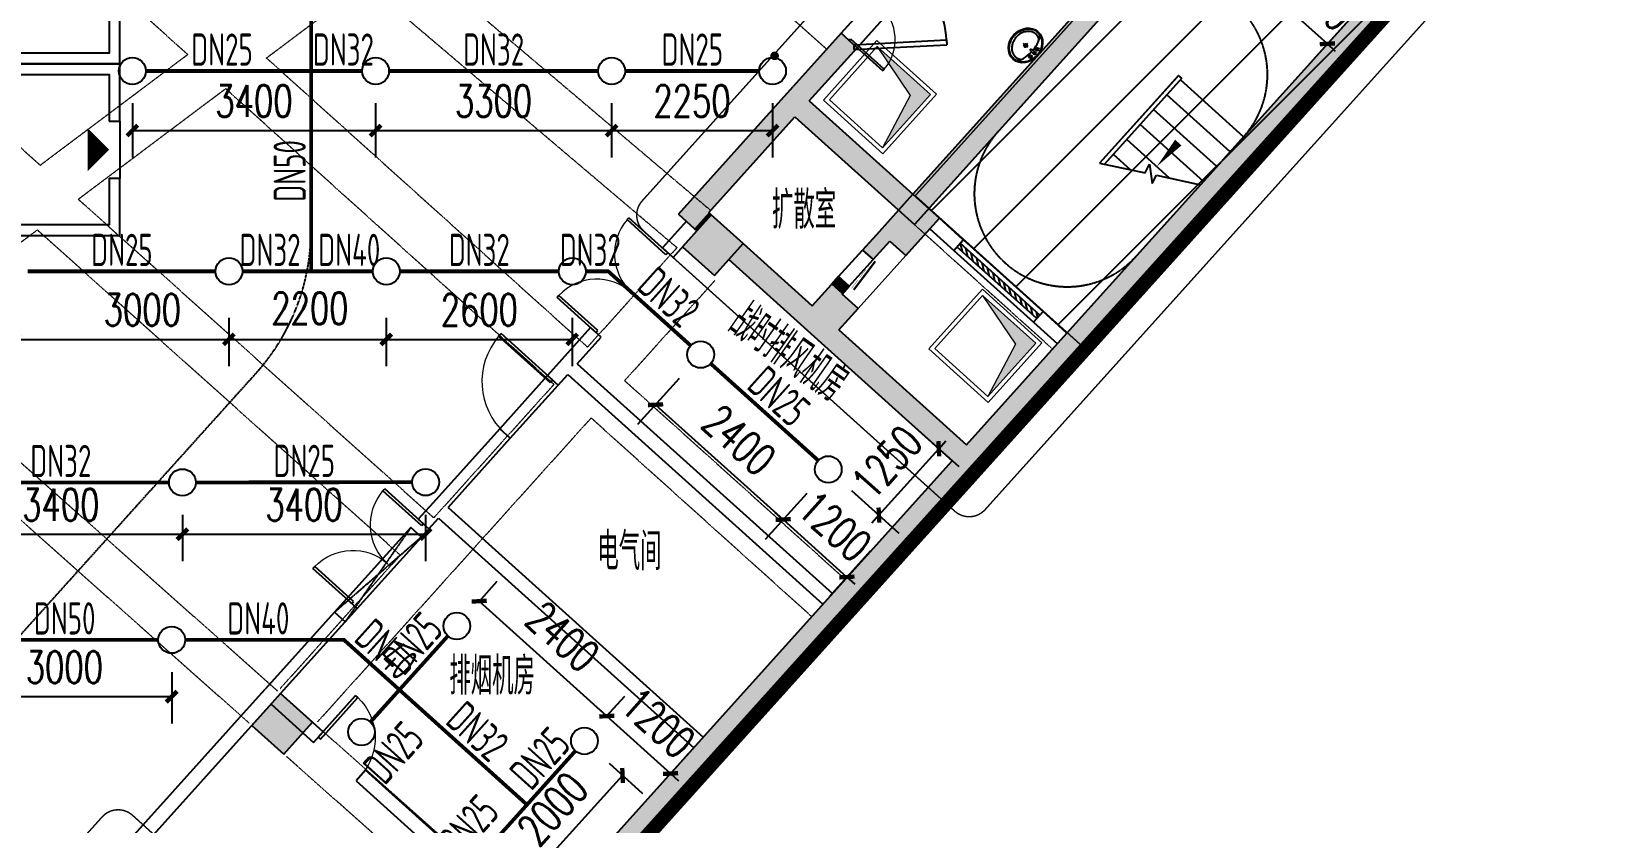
# Model space of a CAD drawing. Extents: x 6824721 to 16538177, y 2478193 to 6665639.
# Drawn here: x 8842256 to 8864383, y 2813701 to 2824751 of the extents above; entities that cross this region are included whole.
import ezdxf

# ---------------------------------------------------------------- set-up
doc = ezdxf.new("R2010")
doc.units = 0
doc.header["$LTSCALE"] = 10
for name, pattern in [('__DASH', [0.35, 0.25, -0.1]), ('CONTINOUS', [0]), ('DASH', [0.35, 0.25, -0.1])]:
    doc.linetypes.add(name, pattern=pattern)
for name, color, linetype in [('0-wo', 8, 'Continuous'), ('00-停车位', 67, 'Continuous'), ('DOOR_FIRE', 4, 'Continuous'), ('PUB_HATCH', 8, 'Continuous'), ('R_人防洗消集水坑', 32, 'Continuous'), ('S-梁-实线', 4, 'CONTINOUS'), ('S-梁-虚线', 4, 'DASH'), ('W-EQUIP_喷头', 7, 'Continuous'), ('W-PIPE-喷淋中', 6, 'Continuous'), ('W-TEXT_喷淋', 7, 'Continuous'), ('W-TWT_DIM', 3, 'Continuous'), ('WALL', 9, 'Continuous'), ('画水辅助', 6, 'Continuous')]:
    doc.layers.add(name, color=color, linetype=linetype)
doc.layers.add('钢梁', color=141, linetype='Continuous', lineweight=18)
doc.styles.add('8B2_02', font='tssdeng.shx', dxfattribs={"width": 0.7, "bigfont": 'TSSDCHN.shx'})
doc.styles.add('_TCH_DIM_T3', font='SIMPLEX', dxfattribs={"width": 0.705882, "bigfont": 'GBCBIG'})
doc.styles.add('_TWT_PIPEDN', font='TSSDENG', dxfattribs={"width": 0.8, "height": 3.5, "bigfont": 'TSSDCHN'})
doc.dimstyles.new('_TWT_ARCH&&150', dxfattribs={"dimtxt": 446.25, "dimasz": 150, "dimexe": 375, "dimexo": 450, "dimgap": 189.375, "dimtad": 1, "dimdec": 0, "dimzin": 0, "dimdsep": 46, "dimtxsty": '_TCH_DIM_T3', "dimblk": 'ARCHTICK', "dimcen": 0.09, "dimclrt": 7, "dimazin": 2, "dimtfac": 1, "dimtdec": 0, "dimtix": 1, "dimtmove": 2, "dimatfit": 3, "dimfxl": 0, "dimtolj": 1, "dimtzin": 0, "dimarcsym": 0})

# ---------------------------------------------------------------- blocks, each defined once
blk = doc.blocks.new('车位2400x5300')
at = {"layer": '00-停车位', "color": 251}
for p, q in [((-875, -1000), (-175, -1000)), ((-875, -1100), (-875, -1000)), ((-875, -1100), (-175, -1100)), ((-175, -1100), (-175, -1000)), ((175, -1000), (875, -1000)), ((175, -1100), (175, -1000)), ((175, -1100), (875, -1100)), ((875, -1100), (875, -1000)), ((400, -5300), (-400, -5300))]:
    blk.add_line(p, q, dxfattribs=at)
blk.add_lwpolyline([(400, -5150), (400, -5300), (1200, -5300), (1200, 0), (-1200, 0), (-1200, -5300), (-400, -5300), (-400, -5150), (-1050, -5150), (-1050, -150), (1050, -150), (1050, -5150), (400, -5150)], dxfattribs=at)
blk.add_lwpolyline([(0, -5150, 0, 600, 0), (0, -4850, 600, 600, 0)], format="xyseb", dxfattribs=at)
blk = doc.blocks.new('洗消污水集水坑')
at = {"layer": 'R_人防洗消集水坑', "lineweight": 15}
h = blk.add_hatch(color=256, dxfattribs=at)
h.dxf.hatch_style = 1
h.paths.add_polyline_path([(161254, 16997), (162054, 17197), (161054, 17197), (161054, 16197)])
for points in [[(162114, 17257), (160994, 17257), (160994, 16137), (162114, 16137)], [(162054, 17197), (161054, 17197), (161054, 16197), (162054, 16197)]]:
    blk.add_lwpolyline(points, close=True, dxfattribs=at)
blk.add_lwpolyline([(161054, 16197), (161254, 16997), (162054, 17197)], dxfattribs=at)
blk = doc.blocks.new('洗消坑')
at = {"layer": 'R_人防洗消集水坑', "lineweight": 15, "rotation": 227.9999999999999}
for p in [(218544, -281735), (220017, -285211)]:
    blk.add_blockref('洗消污水集水坑', p, dxfattribs=at)
blk = doc.blocks.new('$DorLib2D$00000002')
for p, q in [((-0.5, 0), (-0.5, 0.4875)), ((-0.475, 0.4875), (-0.5, 0.4875)), ((-0.475, 0), (-0.475, 0.4875)), ((0.475, 0), (0.475, 0.4875)), ((0.475, 0.4875), (0.5, 0.4875)), ((0.5, 0), (0.5, 0.4875)), ((-0.5, 0), (-0.475, 0)), ((0.5, 0), (0.475, 0))]:
    blk.add_line(p, q)
at = {"lineweight": 13}
for centre, start, end in [((-0.4875, 0), 0, 88.53072), ((0.4875, 0), 91.46928, 180)]:
    blk.add_arc(centre, 0.4875, start, end, dxfattribs=at)
blk = doc.blocks.new('A$C31617C59')
at = {"layer": 'DOOR_FIRE', "xscale": -1300, "yscale": -1300, "zscale": 100, "rotation": 47.99999999999827}
blk.add_blockref('$DorLib2D$00000002', (-435, -483), dxfattribs=at)
blk = doc.blocks.new('A$C405108C4')
at = {"color": 252, "linetype": 'DASH'}
for points in [[(138992, -126330), (138075, -127646)], [(139141, -126463), (137927, -127513)]]:
    blk.add_lwpolyline(points, dxfattribs=at)
at = {"layer": '画水辅助', "color": 4}
blk.add_lwpolyline([(138075, -127646), (139141, -126463), (138992, -126330), (137927, -127513), (138075, -127646)], dxfattribs=at)
blk = doc.blocks.new('_FZH')
blk.add_lwpolyline([(-0.5, -0.5), (0.5, -0.5), (0.5, 0.5), (-0.5, 0.5)], close=True)
at = {"layer": 'PUB_HATCH'}
blk.add_solid([(-0.5, -0.5), (0.5, -0.5), (-0.5, 0.5), (0.5, 0.5)], dxfattribs=at)
blk = doc.blocks.new('$DorLib2D$00000081')
for p, q in [((-0.207, 0.774), (-0.169, 0.811)), ((0.5, 0.067), (-0.207, 0.774)), ((0.538, 0.104), (-0.169, 0.811)), ((0.5, 0.067), (0.538, 0.104))]:
    blk.add_line(p, q)
blk.add_arc((0.5, 0.067), 1, 135, 180)
blk = doc.blocks.new('$DorLib2D$00000075')
for p, q in [((-0.207, 1.02), (-0.136, 1.09)), ((0.5, 0.313), (-0.207, 1.02)), ((0.5, 0.313), (0.571, 0.383)), ((0.5, -0.313), (-0.207, -1.02)), ((0.5, -0.313), (0.571, -0.383)), ((0.571, -0.383), (-0.136, -1.09)), ((-0.207, -1.02), (-0.136, -1.09))]:
    blk.add_line(p, q)
at = {"const_width": 0.0625}
blk.add_lwpolyline([(0.571, 0.383), (-0.136, 1.09)], dxfattribs=at)
for centre, start, end in [((0.5, 0.313), 135, 180), ((0.5, -0.313), 180, 225)]:
    blk.add_arc(centre, 1, start, end)
blk = doc.blocks.new('$DorLib2D$00000249')
at = {"color": 0}
for points, const_width in [([(-0.504, 0.274), (0.492, 0.361)], 0.06), ([(-0.5, 0.2), (-0.254, 0.221)], 0.01), ([(-0.156, 0.23), (0.13, 0.255)], 0.01), ([(0.207, 0.262), (0.496, 0.287)], 0.01)]:
    blk.add_lwpolyline(points, dxfattribs=dict(at, const_width=const_width))
blk = doc.blocks.new('$WINLIB2D$00000039')
at = {"color": 0}
for points in [[(-0.5, 0.5), (-0.5, -0.5)], [(0.5, 0.5), (-0.5, 0.5)], [(0.5, -0.5), (0.5, 0.5)], [(-0.5, 0.167), (0.5, 0.167)], [(-0.384, -0.167), (-0.448, 0.167)], [(-0.316, -0.167), (-0.38, 0.167)], [(-0.248, -0.167), (-0.312, 0.167)], [(-0.18, -0.167), (-0.244, 0.167)], [(-0.112, -0.167), (-0.176, 0.167)], [(-0.044, -0.167), (-0.108, 0.167)], [(0.024, -0.167), (-0.04, 0.167)], [(0.092, -0.167), (0.028, 0.167)], [(0.16, -0.167), (0.096, 0.167)], [(0.228, -0.167), (0.164, 0.167)], [(0.296, -0.167), (0.232, 0.167)], [(0.364, -0.167), (0.3, 0.167)], [(0.432, -0.167), (0.368, 0.167)], [(0.5, -0.167), (0.436, 0.167)], [(-0.452, -0.167), (-0.5, 0.084)], [(-0.5, -0.167), (0.5, -0.167)], [(0.5, -0.5), (-0.5, -0.5)]]:
    blk.add_lwpolyline(points, dxfattribs=at)
blk = doc.blocks.new('$lvtry$00000173')
at = {"color": 0}
for p, q in [((-35, -219, 0), (40, -219, 0)), ((-11, -125, 0), (-16, -50, 0)), ((2, -177, 0), (2, -260, 0)), ((12, -125, 0), (16, -50, 0))]:
    blk.add_line(p, q, dxfattribs=at)
for centre, radius in [((-69, -62, 0), 20.6), ((-69, -62, 0), 15.6), ((2, -219, 0), 23.4), ((0, -50, 0), 15.8), ((72, -62, 0), 20.6), ((72, -62, 0), 15.6)]:
    blk.add_circle(centre, radius, dxfattribs=at)
blk.add_arc((1, -117, 0), 13.9, 215.486, 324.514, dxfattribs=at)
blk.add_ellipse((2, -219, 0), major_axis=(-259, 0), ratio=0.848663, dxfattribs=at)
for start_param, end_param in [(4.764585, 5.931457), (3.493317, 4.671733)]:
    blk.add_ellipse((2, -215, 0), major_axis=(-259, 0), ratio=0.459125, start_param=start_param, end_param=end_param, dxfattribs=at)
for points, knots in [([(-247, -219, 0), (-247, -226, 0), (-247, -233, 0), (-245, -253, 0), (-242, -264, 0), (-234, -288, 0), (-229, -299, 0), (-216, -321, 0), (-209, -331, 0), (-192, -351, 0), (-183, -360, 0), (-162, -377, 0), (-151, -385, 0), (-127, -399, 0), (-115, -405, 0), (-88, -415, 0), (-75, -419, 0), (-47, -425, 0), (-32, -427, 0), (-4, -429, 0), (11, -429, 0), (40, -426, 0), (54, -424, 0), (82, -418, 0), (96, -413, 0), (122, -403, 0), (134, -397, 0), (158, -383, 0), (169, -375, 0), (189, -357, 0), (198, -348, 0), (215, -328, 0), (222, -318, 0), (234, -296, 0), (239, -284, 0), (246, -261, 0), (248, -249, 0), (251, -225, 0), (251, -213, 0), (249, -189, 0), (246, -177, 0), (239, -154, 0), (234, -143, 0), (222, -121, 0), (215, -110, 0), (199, -90, 0), (190, -81, 0), (170, -63, 0), (159, -55, 0), (135, -41, 0), (123, -35, 0), (97, -24, 0), (83, -20, 0), (55, -13, 0), (41, -11, 0), (12, -9, 0), (-3, -9, 0), (-31, -10, 0), (-46, -12, 0), (-74, -18, 0), (-87, -22, 0), (-114, -32, 0), (-126, -38, 0), (-150, -52, 0), (-162, -60, 0), (-182, -77, 0), (-192, -86, 0), (-209, -106, 0), (-216, -116, 0), (-228, -138, 0), (-234, -149, 0), (-242, -172, 0), (-244, -184, 0), (-247, -204, 0), (-247, -211, 0), (-247, -219, 0)], [0, 0, 0, 0, 0.105369, 0.105369, 0.278747, 0.278747, 0.452125, 0.452125, 0.625504, 0.625504, 0.798882, 0.798882, 0.97226, 0.97226, 1.145639, 1.145639, 1.319017, 1.319017, 1.492395, 1.492395, 1.665774, 1.665774, 1.839152, 1.839152, 2.01253, 2.01253, 2.185909, 2.185909, 2.359287, 2.359287, 2.532665, 2.532665, 2.706044, 2.706044, 2.879422, 2.879422, 3.0528, 3.0528, 3.226179, 3.226179, 3.399557, 3.399557, 3.572935, 3.572935, 3.746313, 3.746313, 3.919692, 3.919692, 4.09307, 4.09307, 4.266448, 4.266448, 4.439827, 4.439827, 4.613205, 4.613205, 4.786583, 4.786583, 4.959962, 4.959962, 5.13334, 5.13334, 5.306718, 5.306718, 5.480097, 5.480097, 5.653475, 5.653475, 5.826853, 5.826853, 6.000232, 6.000232, 6.17361, 6.17361, 6.283185, 6.283185, 6.283185, 6.283185]), ([(-184, -131, 0), (-185, -133, 0), (-186, -135, 0), (-191, -143, 0), (-195, -149, 0), (-201, -161, 0), (-203, -168, 0), (-207, -180, 0), (-209, -187, 0), (-211, -199, 0), (-212, -205, 0), (-212, -214, 0), (-212, -216, 0), (-212, -219, 0), (-212, -225, 0), (-212, -232, 0), (-210, -246, 0), (-208, -254, 0), (-204, -266, 0), (-202, -272, 0), (-198, -281, 0), (-196, -286, 0), (-189, -298, 0), (-185, -304, 0), (-176, -316, 0), (-171, -322, 0), (-161, -332, 0), (-156, -337, 0), (-143, -347, 0), (-135, -353, 0), (-121, -362, 0), (-116, -365, 0), (-105, -370, 0), (-100, -373, 0), (-88, -378, 0), (-82, -380, 0), (-69, -384, 0), (-63, -386, 0), (-47, -389, 0), (-38, -391, 0), (-21, -393, 0), (-12, -393, 0), (7, -394, 0), (16, -393, 0), (34, -392, 0), (43, -390, 0), (59, -387, 0), (67, -385, 0), (83, -380, 0), (91, -378, 0), (106, -372, 0), (113, -368, 0), (127, -361, 0), (133, -357, 0), (146, -348, 0), (152, -343, 0), (163, -333, 0), (169, -328, 0), (178, -317, 0), (183, -312, 0), (190, -301, 0), (194, -296, 0), (200, -284, 0), (204, -277, 0), (209, -264, 0), (210, -258, 0), (213, -246, 0), (214, -241, 0), (216, -227, 0), (216, -219, 0), (215, -206, 0), (214, -200, 0), (213, -189, 0), (211, -183, 0), (206, -167, 0), (202, -156, 0), (193, -141, 0), (190, -136, 0), (187, -131, 0)], [5.740897, 5.740897, 5.740897, 5.740897, 5.780874, 5.780874, 5.896829, 5.896829, 6.012784, 6.012784, 6.128739, 6.128739, 6.240697, 6.240697, 6.283185, 6.283185, 6.283185, 6.399826, 6.399826, 6.5409, 6.5409, 6.634, 6.634, 6.7271, 6.7271, 6.852188, 6.852188, 6.977276, 6.977276, 7.077377, 7.077377, 7.229977, 7.229977, 7.317389, 7.317389, 7.404801, 7.404801, 7.497094, 7.497094, 7.589386, 7.589386, 7.712334, 7.712334, 7.835281, 7.835281, 7.958228, 7.958228, 8.081175, 8.081175, 8.194983, 8.194983, 8.30879, 8.30879, 8.422598, 8.422598, 8.537599, 8.537599, 8.6526, 8.6526, 8.767602, 8.767602, 8.884432, 8.884432, 8.982435, 8.982435, 9.119467, 9.119467, 9.224191, 9.224191, 9.328914, 9.328914, 9.470087, 9.470087, 9.571187, 9.571187, 9.672288, 9.672288, 9.874489, 9.874489, 9.967059, 9.967059, 9.967059, 9.967059])]:
    blk.add_open_spline(points, degree=3, knots=knots, dxfattribs=at)
for p in [(1, -50), (2, -219, 0)]:
    blk.add_point(p, dxfattribs=at)
blk = doc.blocks.new('$DorLib2D$00000001')
for p, q in [((0.45, 0.975), (0.5, 0.975)), ((0.45, 0), (0.45, 0.975)), ((0.5, 0), (0.5, 0.975)), ((0.5, 0), (0.45, 0))]:
    blk.add_line(p, q)
at = {"lineweight": 13}
blk.add_arc((0.475, 0), 0.975, 91.4693, 180, dxfattribs=at)
blk = doc.blocks.new('jkytk')
h = blk.add_hatch()
h.set_pattern_fill('ANSI31', color=252, scale=500)
h.set_pattern_definition([(45, (8493122.4, 3120586.9), (-561.266, 561.266), [])])
h.paths.add_polyline_path([(8553441, 2835786), (8555596, 2833846), (8555819, 2833645), (8551603, 2828963), (8549225, 2831104)])
at = {"color": 1, "const_width": 20}
blk.add_lwpolyline([(8553441, 2835786), (8555596, 2833846), (8555819, 2833645), (8551603, 2828963), (8549225, 2831104), (8553441, 2835786)], dxfattribs=at)
at = {"layer": 'WALL', "color": 1, "const_width": 200}
blk.add_lwpolyline([(8498859, 2828327), (8482776, 2828327), (8482776, 2792327), (8498891, 2792327), (8498891, 2783328), (8504550, 2783328), (8512897, 2775813), (8515479, 2778680), (8515479, 2788843), (8565856, 2844792), (8558488, 2851427), (8549989, 2851427), (8549989, 2856072), (8515539, 2856072), (8515539, 2864326), (8498940, 2864325), (8498889, 2828327)], dxfattribs=at)
blk = doc.blocks.new('LIANGMOBAN')
at = {"layer": 'S-梁-实线', "lineweight": 18}
blk.add_line((1987256, 106568), (1985326, 108306), dxfattribs=at)
at = {"layer": 'S-梁-虚线', "color": 8, "lineweight": 18}
for p, q in [((1980399, 113659), (1983899, 110532)), ((1972636, 112556), (1974965, 110459)), ((1982275, 108280), (1978027, 111880)), ((1984323, 110554), (1985193, 111520)), ((1976066, 110410), (1977453, 111450)), ((1977453, 111450), (1981807, 107759)), ((1972903, 108912), (1974965, 110459)), ((1980554, 106369), (1976066, 110410)), ((1973434, 108436), (1975496, 109982)), ((1975496, 109982), (1980086, 105849)), ((1972903, 108912), (1971762, 109934)), ((1978406, 103983), (1973434, 108436)), ((1970591, 106303), (1972863, 108008)), ((1972863, 108008), (1977938, 103463)), ((1985125, 108083), (1987055, 106345)), ((1980554, 106369), (1981806, 107760)), ((1981074, 105900), (1982334, 107299)), ((1976225, 101561), (1970753, 106425)), ((1975823, 101115), (1970270, 106051)), ((1978406, 103983), (1980086, 105849)), ((1984156, 103125), (1981074, 105900)), ((1976780, 101131), (1980606, 105380)), ((1980606, 105380), (1983688, 102605)), ((1976260, 101599), (1977938, 103463)), ((1979848, 98340), (1976745, 101098)), ((1976347, 100650), (1979446, 97894))]:
    blk.add_line(p, q, dxfattribs=at)
blk = doc.blocks.new('_ArchTick')
at = {"color": 0, "linetype": 'ByBlock', "const_width": 0.4}
blk.add_lwpolyline([(-0.5, -0.5), (0.5, 0.5)], dxfattribs=at)
blk = doc.blocks.new('*D466')
at = {"layer": 'Defpoints', "color": 0, "transparency": 16777216}
for p in [(8840964, 2818451), (8844364, 2818451), (8844364, 2817728)]:
    blk.add_point(p, dxfattribs=at)
at = {"layer": 'W-TWT_DIM', "color": 0, "lineweight": -2, "transparency": 16777216}
for p, q in [((8840964, 2818001), (8840964, 2817353)), ((8844364, 2818001), (8844364, 2817353)), ((8840964, 2817728), (8844364, 2817728))]:
    blk.add_line(p, q, dxfattribs=at)
at = {"layer": 'W-TWT_DIM', "color": 0, "lineweight": -2, "transparency": 16777216, "xscale": 150, "yscale": 150, "zscale": 150, "rotation": 180}
blk.add_blockref('_ArchTick', (8840964, 2817728), dxfattribs=at)
at = {"layer": 'W-TWT_DIM', "color": 0, "lineweight": -2, "transparency": 16777216, "xscale": 150, "yscale": 150, "zscale": 150}
blk.add_blockref('_ArchTick', (8844364, 2817728), dxfattribs=at)
at = {"layer": 'W-TWT_DIM', "color": 7, "transparency": 16777216, "insert": (8842664, 2818140), "char_height": 446.2, "attachment_point": 5, "style": '_TCH_DIM_T3'}
blk.add_mtext('\\A1;3400', dxfattribs=at)
blk = doc.blocks.new('*D467')
at = {"layer": 'Defpoints', "color": 0, "transparency": 16777216}
for p in [(8844364, 2818451), (8847764, 2818451), (8847764, 2817728)]:
    blk.add_point(p, dxfattribs=at)
at = {"layer": 'W-TWT_DIM', "color": 0, "lineweight": -2, "transparency": 16777216}
for p, q in [((8844364, 2818001), (8844364, 2817353)), ((8847764, 2818001), (8847764, 2817353)), ((8844364, 2817728), (8847764, 2817728))]:
    blk.add_line(p, q, dxfattribs=at)
at = {"layer": 'W-TWT_DIM', "color": 0, "lineweight": -2, "transparency": 16777216, "xscale": 150, "yscale": 150, "zscale": 150, "rotation": 180}
blk.add_blockref('_ArchTick', (8844364, 2817728), dxfattribs=at)
at = {"layer": 'W-TWT_DIM', "color": 0, "lineweight": -2, "transparency": 16777216, "xscale": 150, "yscale": 150, "zscale": 150}
blk.add_blockref('_ArchTick', (8847764, 2817728), dxfattribs=at)
at = {"layer": 'W-TWT_DIM', "color": 7, "transparency": 16777216, "insert": (8846064, 2818140), "char_height": 446.2, "attachment_point": 5, "style": '_TCH_DIM_T3'}
blk.add_mtext('\\A1;3400', dxfattribs=at)
blk = doc.blocks.new('*D575')
at = {"layer": 'Defpoints', "color": 0, "transparency": 16777216}
for p in [(8853393, 2818633), (8854285, 2817830), (8853654, 2817130)]:
    blk.add_point(p, dxfattribs=at)
at = {"layer": 'W-TWT_DIM', "color": 0, "lineweight": -2, "transparency": 16777216}
for p, q in [((8853092, 2818298), (8852512, 2817654)), ((8852763, 2817933), (8852651, 2818033)), ((8852763, 2817933), (8853654, 2817130)), ((8853984, 2817495), (8853404, 2816851)), ((8853654, 2817130), (8853766, 2817030))]:
    blk.add_line(p, q, dxfattribs=at)
at = {"layer": 'W-TWT_DIM', "color": 0, "lineweight": -2, "transparency": 16777216, "xscale": 150, "yscale": 150, "zscale": 150}
for p, rotation in [((8852763, 2817933), 318.0094865033695), ((8853654, 2817130), 138.0094865033696)]:
    blk.add_blockref('_ArchTick', p, dxfattribs=dict(at, rotation=rotation))
at = {"layer": 'W-TWT_DIM', "color": 7, "transparency": 16777216, "insert": (8853485, 2817838), "char_height": 446.2, "attachment_point": 5, "rotation": 318.0095, "style": '_TCH_DIM_T3'}
blk.add_mtext('\\A1;1200', dxfattribs=at)
blk = doc.blocks.new('*D576')
at = {"layer": 'Defpoints', "color": 0, "transparency": 16777216}
for p in [(8851609, 2820238), (8853393, 2818633), (8852763, 2817933)]:
    blk.add_point(p, dxfattribs=at)
at = {"layer": 'W-TWT_DIM', "color": 0, "lineweight": -2, "transparency": 16777216}
for p, q in [((8851308, 2819904), (8850728, 2819260)), ((8850979, 2819538), (8852763, 2817933)), ((8853092, 2818298), (8852512, 2817654))]:
    blk.add_line(p, q, dxfattribs=at)
at = {"layer": 'W-TWT_DIM', "color": 0, "lineweight": -2, "transparency": 16777216, "xscale": 150, "yscale": 150, "zscale": 150}
for p, rotation in [((8850979, 2819538), 138.0094865033646), ((8852763, 2817933), 318.0094865033645)]:
    blk.add_blockref('_ArchTick', p, dxfattribs=dict(at, rotation=rotation))
at = {"layer": 'W-TWT_DIM', "color": 7, "transparency": 16777216, "insert": (8852147, 2819042), "char_height": 446.2, "attachment_point": 5, "rotation": 318.0095, "style": '_TCH_DIM_T3'}
blk.add_mtext('\\A1;2400', dxfattribs=at)
blk = doc.blocks.new('*D577')
at = {"layer": 'Defpoints', "color": 0, "transparency": 16777216}
for p in [(8854222, 2819568), (8854938, 2818923), (8853385, 2818639)]:
    blk.add_point(p, dxfattribs=at)
at = {"layer": 'W-TWT_DIM', "color": 0, "lineweight": -2, "transparency": 16777216}
for p, q in [((8854556, 2819267), (8855217, 2818673)), ((8854938, 2818923), (8855038, 2819035)), ((8854102, 2817995), (8854938, 2818923)), ((8853720, 2818338), (8854380, 2817744)), ((8854102, 2817995), (8854001, 2817883))]:
    blk.add_line(p, q, dxfattribs=at)
at = {"layer": 'W-TWT_DIM', "color": 0, "lineweight": -2, "transparency": 16777216, "xscale": 150, "yscale": 150, "zscale": 150}
for p, rotation in [((8854938, 2818923), 228.0000000000397), ((8854102, 2817995), 48.00000000003972)]:
    blk.add_blockref('_ArchTick', p, dxfattribs=dict(at, rotation=rotation))
at = {"layer": 'W-TWT_DIM', "color": 7, "transparency": 16777216, "insert": (8854213, 2818735), "char_height": 446.2, "attachment_point": 5, "rotation": 48, "style": '_TCH_DIM_T3'}
blk.add_mtext('\\A1;1250', dxfattribs=at)
blk = doc.blocks.new('*D648')
at = {"layer": 'Defpoints', "color": 0, "transparency": 16777216}
for p in [(8847214, 2821201), (8849814, 2821201), (8849814, 2820451)]:
    blk.add_point(p, dxfattribs=at)
at = {"layer": 'W-TWT_DIM', "color": 0, "lineweight": -2, "transparency": 16777216}
for p, q in [((8847214, 2820751), (8847214, 2820076)), ((8849814, 2820751), (8849814, 2820076)), ((8847214, 2820451), (8849814, 2820451))]:
    blk.add_line(p, q, dxfattribs=at)
at = {"layer": 'W-TWT_DIM', "color": 0, "lineweight": -2, "transparency": 16777216, "xscale": 150, "yscale": 150, "zscale": 150, "rotation": 180}
blk.add_blockref('_ArchTick', (8847214, 2820451), dxfattribs=at)
at = {"layer": 'W-TWT_DIM', "color": 0, "lineweight": -2, "transparency": 16777216, "xscale": 150, "yscale": 150, "zscale": 150}
blk.add_blockref('_ArchTick', (8849814, 2820451), dxfattribs=at)
at = {"layer": 'W-TWT_DIM', "color": 7, "transparency": 16777216, "insert": (8848514, 2820864), "char_height": 446.2, "attachment_point": 5, "style": '_TCH_DIM_T3'}
blk.add_mtext('\\A1;2600', dxfattribs=at)
blk = doc.blocks.new('*D649')
at = {"layer": 'Defpoints', "color": 0, "transparency": 16777216}
for p in [(8845014, 2821201), (8847214, 2821201), (8847214, 2820451)]:
    blk.add_point(p, dxfattribs=at)
at = {"layer": 'W-TWT_DIM', "color": 0, "lineweight": -2, "transparency": 16777216}
for p, q in [((8845014, 2820751), (8845014, 2820076)), ((8847214, 2820751), (8847214, 2820076)), ((8845014, 2820451), (8847214, 2820451))]:
    blk.add_line(p, q, dxfattribs=at)
at = {"layer": 'W-TWT_DIM', "color": 0, "lineweight": -2, "transparency": 16777216, "xscale": 150, "yscale": 150, "zscale": 150, "rotation": 180}
blk.add_blockref('_ArchTick', (8845014, 2820451), dxfattribs=at)
at = {"layer": 'W-TWT_DIM', "color": 0, "lineweight": -2, "transparency": 16777216, "xscale": 150, "yscale": 150, "zscale": 150}
blk.add_blockref('_ArchTick', (8847214, 2820451), dxfattribs=at)
at = {"layer": 'W-TWT_DIM', "color": 7, "transparency": 16777216, "insert": (8846146, 2820885), "char_height": 446.2, "attachment_point": 5, "style": '_TCH_DIM_T3'}
blk.add_mtext('\\A1;2200', dxfattribs=at)
blk = doc.blocks.new('*D650')
at = {"layer": 'Defpoints', "color": 0, "transparency": 16777216}
for p in [(8842014, 2821201), (8845014, 2821201), (8845014, 2820451)]:
    blk.add_point(p, dxfattribs=at)
at = {"layer": 'W-TWT_DIM', "color": 0, "lineweight": -2, "transparency": 16777216}
for p, q in [((8842014, 2820751), (8842014, 2820076)), ((8845014, 2820751), (8845014, 2820076)), ((8842014, 2820451), (8845014, 2820451))]:
    blk.add_line(p, q, dxfattribs=at)
at = {"layer": 'W-TWT_DIM', "color": 0, "lineweight": -2, "transparency": 16777216, "xscale": 150, "yscale": 150, "zscale": 150, "rotation": 180}
blk.add_blockref('_ArchTick', (8842014, 2820451), dxfattribs=at)
at = {"layer": 'W-TWT_DIM', "color": 0, "lineweight": -2, "transparency": 16777216, "xscale": 150, "yscale": 150, "zscale": 150}
blk.add_blockref('_ArchTick', (8845014, 2820451), dxfattribs=at)
at = {"layer": 'W-TWT_DIM', "color": 7, "transparency": 16777216, "insert": (8843803, 2820864), "char_height": 446.2, "attachment_point": 5, "style": '_TCH_DIM_T3'}
blk.add_mtext('\\A1;3000', dxfattribs=at)
blk = doc.blocks.new('*D745')
at = {"layer": 'Defpoints', "color": 0, "transparency": 16777216}
for p in [(8849994, 2814830), (8850518, 2814356), (8848652, 2813348)]:
    blk.add_point(p, dxfattribs=at)
at = {"layer": 'W-TWT_DIM', "color": 0, "lineweight": -2, "transparency": 16777216}
for p, q in [((8849175, 2812874), (8850518, 2814356)), ((8850328, 2814528), (8850795, 2814104)), ((8848985, 2813046), (8849453, 2812622))]:
    blk.add_line(p, q, dxfattribs=at)
at = {"layer": 'W-TWT_DIM', "color": 0, "lineweight": -2, "transparency": 16777216, "xscale": 150, "yscale": 150, "zscale": 150}
for p, rotation in [((8850518, 2814356), 47.8233257705539), ((8849175, 2812874), 227.8233257705539)]:
    blk.add_blockref('_ArchTick', p, dxfattribs=dict(at, rotation=rotation))
at = {"layer": 'W-TWT_DIM', "color": 7, "transparency": 16777216, "insert": (8849540, 2813892), "char_height": 446.2, "attachment_point": 5, "rotation": 47.8233, "style": '_TCH_DIM_T3'}
blk.add_mtext('\\A1;2000', dxfattribs=at)
blk = doc.blocks.new('*D746')
at = {"layer": 'Defpoints', "color": 0, "transparency": 16777216}
for p in [(8849989, 2814845), (8851188, 2814383), (8850881, 2814042)]:
    blk.add_point(p, dxfattribs=at)
at = {"layer": 'W-TWT_DIM', "color": 0, "lineweight": -2, "transparency": 16777216}
for p, q in [((8850290, 2815179), (8850547, 2815465)), ((8850297, 2815186), (8850185, 2815287)), ((8850297, 2815186), (8851188, 2814383)), ((8851182, 2814376), (8851439, 2814662)), ((8851188, 2814383), (8851300, 2814283))]:
    blk.add_line(p, q, dxfattribs=at)
at = {"layer": 'W-TWT_DIM', "color": 0, "lineweight": -2, "transparency": 16777216, "xscale": 150, "yscale": 150, "zscale": 150}
for p, rotation in [((8850297, 2815186), 318.0000000000536), ((8851188, 2814383), 138.0000000000536)]:
    blk.add_blockref('_ArchTick', p, dxfattribs=dict(at, rotation=rotation))
at = {"layer": 'W-TWT_DIM', "color": 7, "transparency": 16777216, "insert": (8851018, 2815091), "char_height": 446.2, "attachment_point": 5, "rotation": 318, "style": '_TCH_DIM_T3'}
blk.add_mtext('\\A1;1200', dxfattribs=at)
blk = doc.blocks.new('*D747')
at = {"layer": 'Defpoints', "color": 0, "transparency": 16777216}
for p in [(8848205, 2816451), (8850297, 2815186), (8849989, 2814845)]:
    blk.add_point(p, dxfattribs=at)
at = {"layer": 'W-TWT_DIM', "color": 0, "lineweight": -2, "transparency": 16777216}
for p, q in [((8848507, 2816785), (8848764, 2817071)), ((8848513, 2816792), (8850297, 2815186)), ((8850290, 2815179), (8850547, 2815465))]:
    blk.add_line(p, q, dxfattribs=at)
at = {"layer": 'W-TWT_DIM', "color": 0, "lineweight": -2, "transparency": 16777216, "xscale": 150, "yscale": 150, "zscale": 150}
for p, rotation in [((8848513, 2816792), 138.0000000000404), ((8850297, 2815186), 318.0000000000404)]:
    blk.add_blockref('_ArchTick', p, dxfattribs=dict(at, rotation=rotation))
at = {"layer": 'W-TWT_DIM', "color": 7, "transparency": 16777216, "insert": (8849681, 2816296), "char_height": 446.2, "attachment_point": 5, "rotation": 318, "style": '_TCH_DIM_T3'}
blk.add_mtext('\\A1;2400', dxfattribs=at)
blk = doc.blocks.new('*D800')
at = {"layer": 'Defpoints', "color": 0, "transparency": 16777216}
for p in [(8843664, 2824201), (8847064, 2824201), (8847064, 2823369)]:
    blk.add_point(p, dxfattribs=at)
at = {"layer": 'W-TWT_DIM', "color": 0, "lineweight": -2, "transparency": 16777216}
for p, q in [((8843664, 2823751), (8843664, 2822994)), ((8847064, 2823751), (8847064, 2822994)), ((8843664, 2823369), (8847064, 2823369))]:
    blk.add_line(p, q, dxfattribs=at)
at = {"layer": 'W-TWT_DIM', "color": 0, "lineweight": -2, "transparency": 16777216, "xscale": 150, "yscale": 150, "zscale": 150, "rotation": 180}
blk.add_blockref('_ArchTick', (8843664, 2823369), dxfattribs=at)
at = {"layer": 'W-TWT_DIM', "color": 0, "lineweight": -2, "transparency": 16777216, "xscale": 150, "yscale": 150, "zscale": 150}
blk.add_blockref('_ArchTick', (8847064, 2823369), dxfattribs=at)
at = {"layer": 'W-TWT_DIM', "color": 7, "transparency": 16777216, "insert": (8845364, 2823782), "char_height": 446.2, "attachment_point": 5, "style": '_TCH_DIM_T3'}
blk.add_mtext('\\A1;3400', dxfattribs=at)
blk = doc.blocks.new('*D801')
at = {"layer": 'Defpoints', "color": 0, "transparency": 16777216}
for p in [(8847064, 2824201), (8850364, 2824201), (8850364, 2823369)]:
    blk.add_point(p, dxfattribs=at)
at = {"layer": 'W-TWT_DIM', "color": 0, "lineweight": -2, "transparency": 16777216}
for p, q in [((8847064, 2823751), (8847064, 2822994)), ((8850364, 2823751), (8850364, 2822994)), ((8847064, 2823369), (8850364, 2823369))]:
    blk.add_line(p, q, dxfattribs=at)
at = {"layer": 'W-TWT_DIM', "color": 0, "lineweight": -2, "transparency": 16777216, "xscale": 150, "yscale": 150, "zscale": 150, "rotation": 180}
blk.add_blockref('_ArchTick', (8847064, 2823369), dxfattribs=at)
at = {"layer": 'W-TWT_DIM', "color": 0, "lineweight": -2, "transparency": 16777216, "xscale": 150, "yscale": 150, "zscale": 150}
blk.add_blockref('_ArchTick', (8850364, 2823369), dxfattribs=at)
at = {"layer": 'W-TWT_DIM', "color": 7, "transparency": 16777216, "insert": (8848714, 2823782), "char_height": 446.2, "attachment_point": 5, "style": '_TCH_DIM_T3'}
blk.add_mtext('\\A1;3300', dxfattribs=at)
blk = doc.blocks.new('*D802')
at = {"layer": 'Defpoints', "color": 0, "transparency": 16777216}
for p in [(8850364, 2824201), (8852614, 2824201), (8852614, 2823369)]:
    blk.add_point(p, dxfattribs=at)
at = {"layer": 'W-TWT_DIM', "color": 0, "lineweight": -2, "transparency": 16777216}
for p, q in [((8850364, 2823751), (8850364, 2822994)), ((8852614, 2823751), (8852614, 2822994)), ((8850364, 2823369), (8852614, 2823369))]:
    blk.add_line(p, q, dxfattribs=at)
at = {"layer": 'W-TWT_DIM', "color": 0, "lineweight": -2, "transparency": 16777216, "xscale": 150, "yscale": 150, "zscale": 150, "rotation": 180}
blk.add_blockref('_ArchTick', (8850364, 2823369), dxfattribs=at)
at = {"layer": 'W-TWT_DIM', "color": 0, "lineweight": -2, "transparency": 16777216, "xscale": 150, "yscale": 150, "zscale": 150}
blk.add_blockref('_ArchTick', (8852614, 2823369), dxfattribs=at)
at = {"layer": 'W-TWT_DIM', "color": 7, "transparency": 16777216, "insert": (8851489, 2823782), "char_height": 446.2, "attachment_point": 5, "style": '_TCH_DIM_T3'}
blk.add_mtext('\\A1;2250', dxfattribs=at)
blk = doc.blocks.new('*D804')
at = {"layer": 'Defpoints', "color": 0, "transparency": 16777216}
for p in [(8841214, 2816251), (8844214, 2816251), (8844214, 2815458)]:
    blk.add_point(p, dxfattribs=at)
at = {"layer": 'W-TWT_DIM', "color": 0, "lineweight": -2, "transparency": 16777216}
for p, q in [((8841214, 2815801), (8841214, 2815083)), ((8844214, 2815801), (8844214, 2815083)), ((8841214, 2815458), (8844214, 2815458))]:
    blk.add_line(p, q, dxfattribs=at)
at = {"layer": 'W-TWT_DIM', "color": 0, "lineweight": -2, "transparency": 16777216, "xscale": 150, "yscale": 150, "zscale": 150, "rotation": 180}
blk.add_blockref('_ArchTick', (8841214, 2815458), dxfattribs=at)
at = {"layer": 'W-TWT_DIM', "color": 0, "lineweight": -2, "transparency": 16777216, "xscale": 150, "yscale": 150, "zscale": 150}
blk.add_blockref('_ArchTick', (8844214, 2815458), dxfattribs=at)
at = {"layer": 'W-TWT_DIM', "color": 7, "transparency": 16777216, "insert": (8842714, 2815870), "char_height": 446.2, "attachment_point": 5, "style": '_TCH_DIM_T3'}
blk.add_mtext('\\A1;3000', dxfattribs=at)
blk = doc.blocks.new('*D1125')
at = {"layer": 'Defpoints', "color": 0, "transparency": 16777216}
for p in [(8860898, 2826811), (8861716, 2826075), (8860371, 2824582)]:
    blk.add_point(p, dxfattribs=at)
at = {"layer": 'W-TWT_DIM', "color": 0, "lineweight": -2, "transparency": 16777216}
for p, q in [((8860597, 2826477), (8859302, 2825039)), ((8861415, 2825741), (8860120, 2824303)), ((8859553, 2825318), (8859442, 2825418)), ((8859553, 2825318), (8860371, 2824582)), ((8860371, 2824582), (8860482, 2824481))]:
    blk.add_line(p, q, dxfattribs=at)
at = {"layer": 'W-TWT_DIM', "color": 0, "lineweight": -2, "transparency": 16777216, "xscale": 150, "yscale": 150, "zscale": 150}
for p, rotation in [((8859553, 2825318), 317.9999999999835), ((8860371, 2824582), 137.9999999999835)]:
    blk.add_blockref('_ArchTick', p, dxfattribs=dict(at, rotation=rotation))
at = {"layer": 'W-TWT_DIM', "color": 7, "transparency": 16777216, "insert": (8860238, 2825256), "char_height": 446.2, "attachment_point": 5, "rotation": 318, "style": '_TCH_DIM_T3'}
blk.add_mtext('\\A1;1100', dxfattribs=at)
blk = doc.blocks.new('$TwtSys$00000125')
blk.add_circle((0, 0, 0), 1)

msp = doc.modelspace()

# ---------------------------------------------------------------- hatches: boundary and pattern name
at = {"layer": '0-wo'}
for points in [[(8857351.8, 2825114.3), (8857128.8, 2825315), (8854575.6, 2822479.3), (8854597.8, 2822055.6)], [(8856730.7, 2820538.8), (8856953.6, 2820338.1), (8861236.1, 2825094.2), (8861109.7, 2825252.8), (8860946.2, 2825220.7)], [(8853126.4, 2823784.1), (8853795.6, 2824527.3), (8853572.6, 2824728), (8852903.5, 2823984.9), (8852985.2, 2823776.7)], [(8851297.6, 2822201.3), (8851721.2, 2822223.5), (8852925.7, 2823561.2), (8852985.2, 2823776.7), (8852903.5, 2823984.9)], [(8852985.2, 2823776.7), (8852925.7, 2823561.2), (8854597.8, 2822055.6), (8854575.6, 2822479.3), (8853126.4, 2823784.1)], [(8854107.2, 2821959.1), (8854478.7, 2821624.6), (8854947.1, 2822144.8), (8854575.6, 2822479.3)], [(8851721.2, 2822223.5), (8851297.6, 2822201.3), (8851520.5, 2822000.6)], [(8851557.7, 2821967.1), (8851758.4, 2822190.1), (8851721.2, 2822223.5), (8851520.5, 2822000.6)], [(8854107.2, 2821959.1), (8853873, 2821699), (8854021.6, 2821565.2), (8854255.8, 2821825.3)], [(8852204.3, 2821788.6), (8852003.6, 2821565.6), (8853341.2, 2820361.2), (8853353.2, 2820673.4), (8853170.4, 2820918.7)], [(8853353.2, 2820673.4), (8853542, 2820584.2), (8853809.6, 2820881.4), (8853438, 2821216), (8853170.4, 2820918.7)], [(8853586.7, 2821082.2), (8853687, 2821193.6), (8853538.4, 2821327.5), (8853438, 2821216)], [(8853353.2, 2820673.4), (8853341.2, 2820361.2), (8855124.8, 2818755.3), (8855332.9, 2818837), (8855325.5, 2818978.2), (8853542, 2820584.2)], [(8855332.9, 2818837), (8855548.4, 2818777.5), (8856953.6, 2820338.1), (8856730.7, 2820538.8), (8855325.5, 2818978.2)], [(8853385, 2816823.1), (8853608, 2816622.4), (8855548.4, 2818777.5), (8855332.9, 2818837), (8855124.8, 2818755.3)], [(8851578.4, 2814816.6), (8851801.3, 2814615.9), (8853608, 2816622.4), (8853385, 2816823.1)], [(8849236.4, 2812215.6), (8849459.4, 2812014.9), (8851801.3, 2814615.9), (8851578.4, 2814816.6)]]:
    msp.add_hatch(color=8, dxfattribs=at).paths.add_polyline_path(points)
at = {"layer": 'W-PIPE-喷淋中'}
for points in [[(8850317.8, 2821401.5), (8850317.8, 2821427.7), (8850327.9, 2821427.7)], [(8850317.8, 2821401.5), (8850335.4, 2821421), (8850327.9, 2821427.7)], [(8846622.2, 2816251.5), (8846622.2, 2816277.7), (8846632.3, 2816277.7)], [(8846622.2, 2816251.5), (8846639.8, 2816271), (8846632.3, 2816277.7)]]:
    msp.add_hatch(color=256, dxfattribs=at).paths.add_polyline_path(points)

# ---------------------------------------------------------------- linework, layer by layer
at = {"layer": '0-wo', "color": 8}
for p, q in [((8853572.6, 2824728), (8854442.5, 2825694.1)), ((8853795.6, 2824527.3), (8854665.4, 2825493.4)), ((8857128.8, 2825315), (8854575.6, 2822479.3)), ((8856730.7, 2820538.8), (8860946.2, 2825220.7)), ((8857351.8, 2825114.3), (8854597.8, 2822055.6)), ((8856953.6, 2820338.1), (8861236.1, 2825094.2)), ((8853572.6, 2824728), (8852903.5, 2823984.9)), ((8853795.6, 2824527.3), (8853572.6, 2824728)), ((8853126.4, 2823784.1), (8853795.6, 2824527.3)), ((8858290.9, 2824139.8), (8857186.3, 2822912.9)), ((8858270.8, 2824117.5), (8857186.3, 2822912.9)), ((8858335.5, 2824099.6), (8857254, 2822898.5)), ((8858335.5, 2824099.6), (8858290.9, 2824139.8)), ((8859199.8, 2823281.1), (8858315.4, 2824077.3)), ((8851297.6, 2822201.3), (8852903.5, 2823984.9)), ((8859012.4, 2823073), (8858128.1, 2823869.2)), ((8853126.4, 2823784.1), (8854575.6, 2822479.3)), ((8858825.1, 2822864.9), (8857940.7, 2823661.2)), ((8851721.2, 2822223.5), (8852925.7, 2823561.2)), ((8852925.7, 2823561.2), (8854597.8, 2822055.6)), ((8858637.7, 2822656.8), (8857753.4, 2823453.1)), ((8858166.1, 2822704.7), (8857566, 2823245)), ((8859199.8, 2823281.1), (8858598.1, 2822612.8)), ((8857618.3, 2822821.1), (8857378.6, 2823036.9)), ((8857186.3, 2822912.9), (8857823.8, 2822777.4)), ((8857823.8, 2822777.4), (8857885.1, 2822897.7)), ((8857885.1, 2822897.7), (8857922.6, 2822631.4)), ((8857922.6, 2822631.4), (8857980.1, 2822744.2)), ((8857980.1, 2822744.2), (8858598.1, 2822612.8)), ((8854107.2, 2821959.1), (8854575.6, 2822479.3)), ((8854575.6, 2822479.3), (8854947.1, 2822144.8)), ((8851409, 2822101), (8851074.5, 2821729.4)), ((8851297.6, 2822201.3), (8851520.5, 2822000.6)), ((8851721.2, 2822223.5), (8851758.4, 2822190.1)), ((8854478.7, 2821624.6), (8854947.1, 2822144.8)), ((8855281.5, 2821843.7), (8854947.1, 2822144.8)), ((8851223.1, 2821595.6), (8851557.7, 2821967.1)), ((8851520.5, 2822000.6), (8851557.7, 2821967.1)), ((8854107.2, 2821959.1), (8853873, 2821699)), ((8854813.3, 2821996.1), (8855147.7, 2821695)), ((8855147.7, 2821695), (8855281.5, 2821843.7)), ((8851074.5, 2821729.4), (8851223.1, 2821595.6)), ((8852204.3, 2821788.6), (8853170.4, 2820918.7)), ((8853538.4, 2821327.5), (8853873, 2821699)), ((8853873, 2821699), (8854021.6, 2821565.2)), ((8854021.6, 2821565.2), (8854255.8, 2821825.3)), ((8854255.8, 2821825.3), (8854478.7, 2821624.6)), ((8852003.6, 2821565.6), (8853341.2, 2820361.2)), ((8853687, 2821193.6), (8854021.6, 2821565.2)), ((8853170.4, 2820918.7), (8853438, 2821216)), ((8853538.4, 2821327.5), (8853438, 2821216)), ((8853687, 2821193.6), (8853538.4, 2821327.5)), ((8853586.7, 2821082.2), (8853687, 2821193.6)), ((8853809.6, 2820881.4), (8853586.7, 2821082.2)), ((8853542, 2820584.2), (8853809.6, 2820881.4)), ((8856396.3, 2820840), (8856262.4, 2820691.3)), ((8856730.7, 2820538.8), (8856396.3, 2820840)), ((8850070.8, 2820614.7), (8849669.3, 2820168.8)), ((8850219.4, 2820480.8), (8850070.8, 2820614.7)), ((8853542, 2820584.2), (8855325.5, 2818978.2)), ((8855325.5, 2818978.2), (8856730.7, 2820538.8)), ((8856262.4, 2820691.3), (8856596.8, 2820390.2)), ((8849884.8, 2820109.3), (8850219.4, 2820480.8)), ((8853341.2, 2820361.2), (8855124.8, 2818755.3)), ((8855548.4, 2818777.5), (8856953.6, 2820338.1)), ((8849669.3, 2820168.8), (8849468.6, 2819945.8)), ((8849884.8, 2820109.3), (8853451.9, 2816897.4)), ((8848799.4, 2819202.7), (8849468.6, 2819945.8)), ((8849468.6, 2819945.8), (8849617.2, 2819812)), ((8849617.2, 2819812), (8849751, 2819960.6)), ((8849751, 2819960.6), (8853318.1, 2816748.8)), ((8848948.1, 2819068.9), (8849617.2, 2819812)), ((8848799.4, 2819202.7), (8847862.6, 2818162.3)), ((8848948.1, 2819068.9), (8848799.4, 2819202.7)), ((8848078.2, 2818102.8), (8848948.1, 2819068.9)), ((8853385, 2816823.1), (8855124.8, 2818755.3)), ((8853608, 2816622.4), (8855548.4, 2818777.5)), ((8847862.6, 2818162.3), (8847661.9, 2817939.3)), ((8848078.2, 2818102.8), (8851645.3, 2814890.9)), ((8847661.9, 2817939.3), (8847810.5, 2817805.5)), ((8847810.5, 2817805.5), (8847944.4, 2817954.1)), ((8847944.4, 2817954.1), (8851511.5, 2814742.3)), ((8846658.2, 2816824.6), (8845520.7, 2815561.3)), ((8846806.8, 2816690.8), (8846658.2, 2816824.6)), ((8851578.4, 2814816.6), (8853385, 2816823.1)), ((8845736.2, 2815501.8), (8846806.8, 2816690.8)), ((8851801.3, 2814615.9), (8853608, 2816622.4)), ((8845386.9, 2815412.6), (8845520.7, 2815561.3)), ((8846330.7, 2814966.5), (8845736.2, 2815501.8)), ((8843479.8, 2813294.7), (8845386.9, 2815412.6)), ((8843628.5, 2813160.9), (8845535.5, 2815278.8)), ((8845535.5, 2815278.8), (8845602.4, 2815353.1)), ((8845602.4, 2815353.1), (8846196.9, 2814817.8)), ((8846196.9, 2814817.8), (8846330.7, 2814966.5)), ((8849236.4, 2812215.6), (8851578.4, 2814816.6)), ((8849459.4, 2812014.9), (8851801.3, 2814615.9)), ((8846925.3, 2814431.2), (8846791.4, 2814282.5)), ((8849303.3, 2812289.9), (8846925.3, 2814431.2)), ((8846791.4, 2814282.5), (8849169.5, 2812141.3))]:
    msp.add_line(p, q, dxfattribs=at)
at = {"layer": '0-wo', "color": 8, "lineweight": 15}
msp.add_line((8853809.6, 2820881.4), (8854478.7, 2821624.6), dxfattribs=at)
at = {"layer": '0-wo', "color": 8, "linetype": '__DASH', "ltscale": 1.5}
msp.add_lwpolyline([(8813284.6, 2784317.7), (8845393.5, 2819978.2, 0.185339), (8846164.1, 2821985.6), (8846164.1, 2937489)], format="xyb", dxfattribs=at)
at = {"layer": '0-wo', "color": 8, "linetype": 'DASH', "const_width": 20}
for points in [[(8857505.7, 2829395), (8861853.1, 2825480.6, -0.4142136), (8861875.3, 2825056.9), (8855585.5, 2818071.4, -0.4142136), (8855161.8, 2818049.2), (8850814.4, 2821963.6, -0.4142136), (8850792.2, 2822387.3), (8857082, 2829372.8, -0.4142136)], [(8843665.8, 2813800.1), (8847901.7, 2809986, -0.4142136), (8847923.9, 2809562.4), (8843340.4, 2804471.8, -0.4142136), (8842916.7, 2804449.6), (8838680.8, 2808263.7, -0.4142136), (8838658.5, 2808687.3), (8843242.1, 2813777.9, -0.4142136)]]:
    msp.add_lwpolyline(points, format="xyb", close=True, dxfattribs=at)
at = {"layer": '0-wo', "color": 8, "const_width": 60}
msp.add_lwpolyline([(8852673, 2824412.8, 1), (8852613, 2824412.8, 1)], format="xyb", close=True, dxfattribs=at)
msp.add_lwpolyline([(8852673, 2824412.8, 1), (8852613, 2824412.8, 1)], format="xyb", close=True, dxfattribs=at)
msp.add_lwpolyline([(8852673, 2824412.8, 1), (8852613, 2824412.8, 1)], format="xyb", close=True, dxfattribs=at)
msp.add_lwpolyline([(8852673, 2824412.8, 1), (8852613, 2824412.8, 1)], format="xyb", close=True, dxfattribs=at)
at = {"layer": '0-wo', "color": 8}
msp.add_lwpolyline([(8858829, 2823803.3, 0, 0, 0), (8857985.9, 2822866.9, 0, 120, 0), (8858287, 2823201.4, 0, 0, 0)], format="xyseb", dxfattribs=at)
at = {"layer": '0-wo', "color": 8, "linetype": 'DASH'}
for centre, start, end in [((8858233.7, 2824150.9), 318, 138), ((8856734.8, 2822486.3), 138, 318)]:
    msp.add_arc(centre, 1300, start, end, dxfattribs=at)
at = {"layer": 'W-PIPE-喷淋中', "ltscale": 1.5, "const_width": 52.5}
for points in [[(8846164.1, 2826141.3), (8846164.1, 2824201.5)], [(8843851.6, 2824201.5), (8846164.1, 2824201.5)], [(8846164.1, 2824201.5), (8846876.6, 2824201.5)], [(8846164.1, 2824201.5), (8846164.1, 2821401.5)], [(8847251.6, 2824201.5), (8850176.6, 2824201.5)], [(8850551.6, 2824201.5), (8852426.6, 2824201.5)], [(8842201.6, 2821401.5), (8844826.6, 2821401.5)], [(8845201.6, 2821401.5), (8846164.1, 2821401.5)], [(8846164.1, 2821401.5), (8847026.6, 2821401.5)], [(8847401.6, 2821401.5), (8849626.6, 2821401.5)], [(8850001.6, 2821401.5), (8850317.8, 2821401.5)], [(8851469.9, 2820364.1), (8850317.8, 2821401.5)], [(8853253.4, 2818758.2), (8851748.5, 2820113.2)], [(8841151.6, 2818451.5), (8844176.6, 2818451.5)], [(8844551.6, 2818451.7), (8847576.5, 2818454.7)], [(8847397.5, 2815553.4), (8848075, 2816305.9)], [(8841401.6, 2816251.5), (8844026.6, 2816251.5)], [(8844401.6, 2816251.5), (8846622.2, 2816251.5)], [(8847397.5, 2815553.4), (8846622.2, 2816251.5)], [(8846992.8, 2815103.6), (8847397.5, 2815553.4)], [(8849181.1, 2813947.5), (8847397.5, 2815553.4)], [(8849858.5, 2814699.9), (8849181.1, 2813947.5)], [(8849181.1, 2813947.5), (8848771.4, 2813492.2)]]:
    msp.add_lwpolyline(points, dxfattribs=at)

# ---------------------------------------------------------------- block references
msp.add_blockref('jkytk', (305383.7, -8645.8))
at = {"layer": '0-wo', "color": 8}
for name, p in [('A$C405108C4', (8708564.1, 2944151.5)), ('洗消坑', (8731264.1, 3236801.5)), ('A$C31617C59', (8854554, 2825593.7))]:
    msp.add_blockref(name, p, dxfattribs=at)
for name, p, rotation in [('车位2400x5300', (8838189.1, 2825501.5), 90), ('$lvtry$00000173', (8856315.6, 2824413.4, 0), 228.0000000000098), ('车位2400x5300', (8838189.1, 2823101.5), 90)]:
    msp.add_blockref(name, p, dxfattribs=dict(at, rotation=rotation))
for name, p, xscale, yscale, zscale, rotation in [('$DorLib2D$00000081', (8854119, 2825110.7), -1300, -1300, 300, 47.99999999999791), ('$DorLib2D$00000002', (8850646.9, 2821105.1), 1500, 1500, 200, 47.99999999999685), ('_FZH', (8851780.6, 2821766.4), 600.0000000000256, 600.0000000000256, 600.0000000000256, 47.99999999999824), ('$WINLIB2D$00000039', (8855772, 2821267.5), -1500, -200, -1500, 318.0000000000001), ('$DorLib2D$00000001', (8849208.3, 2819507.3), 999.9999999999998, 999.9999999999998, 999.9999999999998, 47.99999999998636), ('$DorLib2D$00000002', (8847234.4, 2817315.1), -1500, 1500, 200, 47.9999999999856), ('_FZH', (8845758.4, 2815078.1), 600.0000000000256, 600.0000000000256, 600.0000000000256, 47.99999999999824), ('$DorLib2D$00000001', (8846561.1, 2814624.5), 800, -800, 200, 137.9999999999992), ('$DorLib2D$00000075', (8845761.5, 2812316.7), 1200, -1200, 500, 48.00000000000746)]:
    msp.add_blockref(name, p, dxfattribs=dict(at, xscale=xscale, yscale=yscale, zscale=zscale, rotation=rotation))
at = {"layer": '0-wo', "color": 8, "lineweight": 15, "xscale": -499.9999999999999, "yscale": -499.9999999999999, "zscale": 200, "rotation": 47.99999999998784}
msp.add_blockref('$DorLib2D$00000249', (8853780, 2821446.3), dxfattribs=at)
at = {"layer": 'W-EQUIP_喷头', "xscale": 187.5, "yscale": 187.5, "zscale": 187.5}
for p in [(8843664.1, 2824201.5), (8847064.1, 2824201.5), (8850364.1, 2824201.5), (8852614.1, 2824201.5), (8845014.1, 2821401.5), (8847214.1, 2821401.5), (8849814.1, 2821401.5), (8851609.2, 2820238.7), (8853392.8, 2818632.8), (8844364.1, 2818451.5), (8847764, 2818454.9), (8848200.5, 2816445.2), (8844214.1, 2816251.5), (8846867.4, 2814964.2), (8849984, 2814839.3)]:
    msp.add_blockref('$TwtSys$00000125', p, dxfattribs=at)
at = {"layer": '钢梁', "color": 6}
msp.add_blockref('LIANGMOBAN', (6869472.7, 2713973), dxfattribs=at)

# ---------------------------------------------------------------- texts
at = {"layer": '0-wo', "color": 6, "style": '8B2_02', "width": 0.6}
for s, p in [('扩散室', (8852606.3, 2821998)), ('电气间', (8850165.3, 2817225.4)), ('排烟机房', (8848095.4, 2815484.1))]:
    msp.add_text(s, height=525, dxfattribs=at).set_placement(p)
msp.add_text('战时排风机房', height=525, rotation=325, dxfattribs=at).set_placement((8851957.9, 2820576.1))
at = {"layer": 'W-TEXT_喷淋', "style": '_TWT_PIPEDN', "width": 0.64}
for s, p in [('DN25', (8844487.6, 2824276.5)), ('DN32', (8846187.6, 2824276.5)), ('DN32', (8848287.6, 2824276.5)), ('DN25', (8851062.6, 2824276.5)), ('DN25', (8843087.6, 2821476.5)), ('DN32', (8845162.6, 2821476.5)), ('DN40', (8846262.6, 2821476.5)), ('DN32', (8848087.6, 2821476.5)), ('DN32', (8849639.5, 2821476.5)), ('DN32', (8842237.6, 2818526.5)), ('DN25', (8845637.3, 2818528.2)), ('DN50', (8842287.6, 2816326.5)), ('DN40', (8844991.7, 2816326.5))]:
    msp.add_text(s, height=450, dxfattribs=at).set_placement(p)
for s, rotation, p in [('DN50', 90, (8846089.1, 2822375)), ('DN32', 318, (8850696.8, 2821161.2)), ('DN25', 318, (8852234.2, 2819776.8)), ('DN40', 318, (8846743.1, 2816243.5)), ('DN25', 48, (8847457.9, 2815732.6)), ('DN32', 318, (8848022.5, 2815091.6)), ('DN25', 48.02394, (8847193.6, 2814204.8)), ('DN25', 48, (8849241.4, 2814126.7)), ('DN25', 48.02208, (8848244.7, 2813182.4))]:
    msp.add_text(s, height=450, rotation=rotation, dxfattribs=at).set_placement(p)

# ---------------------------------------------------------------- dimensions: what is measured, and where the dimension line sits
at = {"layer": 'W-TWT_DIM'}
for p1, p2, distance, picture, middle in [((8860898.2, 2826811.3), (8861715.7, 2826075.3), -2009.8, '*D1125', (8860238.2, 2825256.3)), ((8843664.1, 2824201.5), (8847064.1, 2824201.5), -832, '*D800', (8845364.1, 2823781.9)), ((8847064.1, 2824201.5), (8850364.1, 2824201.5), -832, '*D801', (8848714.1, 2823781.9)), ((8850364.1, 2824201.5), (8852614.1, 2824201.5), -832, '*D802', (8851489.1, 2823781.9)), ((8847214.1, 2821201.5), (8849814.1, 2821201.5), -750, '*D648', (8848514.1, 2820864)), ((8851608.9, 2820238.4), (8853392.8, 2818632.8), -941.9, '*D576', (8852146.6, 2819042.1)), ((8853385.3, 2818639.5), (8854221.7, 2819568.4), -963.9, '*D577', (8854213.3, 2818735)), ((8853392.8, 2818632.8), (8854284.7, 2817830), -941.9, '*D575', (8853484.5, 2817837.9)), ((8840964.1, 2818451.5), (8844364.1, 2818451.5), -723.6, '*D466', (8842664.1, 2818140.4)), ((8844364.1, 2818451.5), (8847764, 2818451.5), -723.6, '*D467', (8846064, 2818140.4)), ((8848205.4, 2816450.7), (8849989, 2814844.8), 459.7, '*D747', (8849680.8, 2816295.9)), ((8841214.1, 2816251.5), (8844214.1, 2816251.5), -793.8, '*D804', (8842714.1, 2815870.1)), ((8849989, 2814844.8), (8850880.7, 2814041.8), 459.7, '*D746', (8851018.4, 2815091.4)), ((8848651.6, 2813347.7), (8849994.5, 2814829.8), -705.9, '*D745', (8849540.4, 2813891.8))]:
    dim = msp.add_aligned_dim(p1=p1, p2=p2, distance=distance, dimstyle='_TWT_ARCH&&150', dxfattribs=at)
    dim.commit()
    dim.dimension.update_dxf_attribs({"geometry": picture, "text_midpoint": middle})
for base, p1, p2, picture, middle in [((8845014.1, 2820451.5), (8842014.1, 2821201.5), (8845014.1, 2821201.5), '*D650', (8843802.7, 2820864)), ((8847214.1, 2820451.5), (8845014.1, 2821201.5), (8847214.1, 2821201.5), '*D649', (8846146.1, 2820884.5))]:
    dim = msp.add_linear_dim(base=base, p1=p1, p2=p2, angle=0, dimstyle='_TWT_ARCH&&150', dxfattribs=at)
    dim.commit()
    dim.dimension.update_dxf_attribs({"geometry": picture, "text_midpoint": middle, "dimtype": 129})

doc.saveas('drawing.dxf')
